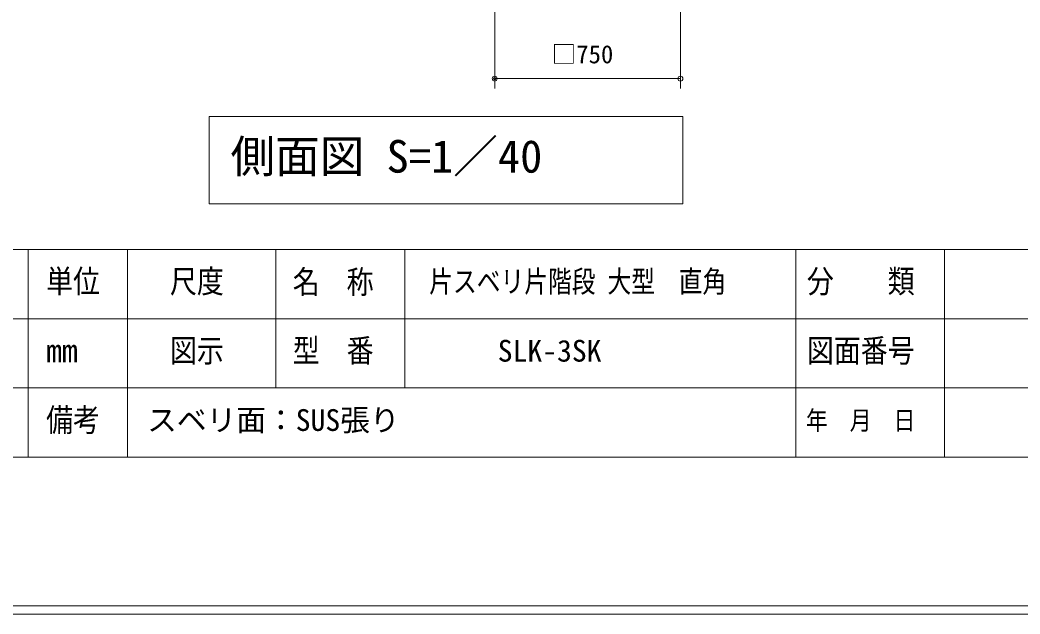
# Model space of a CAD drawing. Units: millimetres at full size, sheet at 1:20, with parts at other scales. Extents: x 10 to 16810, y -17 to 11897.
# Drawn here: x 7577 to 11615, y -17 to 2384 of the extents above; entities that cross this region are included whole.
import ezdxf
from ezdxf.enums import TextEntityAlignment as Align

# ---------------------------------------------------------------- set-up
doc = ezdxf.new("R2010")
doc.units = ezdxf.units.MM
doc.header["$LTSCALE"] = 20
doc.header["$PDMODE"] = 32
doc.header["$PDSIZE"] = 10
for name, color, linetype, lineweight in [('DEFPOINTS_3', 7, 'Continuous', 0), ('LY_2', 7, 'Continuous', 0), ('LY_5', 2, 'Continuous', 18), ('LY_6', 7, 'Continuous', 0)]:
    doc.layers.add(name, color=color, linetype=linetype, lineweight=lineweight)
doc.layers.add('LY_4', color=7, linetype='Continuous')
doc.styles.add('ＭＳ ゴシック', font='')
doc.styles.get('ＭＳ ゴシック').set_extended_font_data('MS Gothic')

# ---------------------------------------------------------------- blocks, each defined once
blk = doc.blocks.new('-011-_DOTBLANK')
at = {"color": 7, "linetype": 'Continuous', "lineweight": 0}
blk.add_line((-0.5, 0), (-1, 0), dxfattribs=at)
blk.add_circle((0, 0), 0.5, dxfattribs=at)

msp = doc.modelspace()

# ---------------------------------------------------------------- linework, layer by layer
at = {"layer": 'DEFPOINTS_3'}
msp.add_line((10, 16.7), (16810, 16.7), dxfattribs=at)
at = {"layer": 'LY_2'}
for p, q in [((710, 1456.7), (16110, 1456.7)), ((7610, 1456.7), (7610, 616.7)), ((8010, 1456.7), (8010, 896.7)), ((8610, 1456.7), (8610, 896.7)), ((9130, 1456.7), (9130, 896.7)), ((10710, 1456.7), (10710, 616.7)), ((11310, 1456.7), (11310, 616.7)), ((6410, 1176.7), (8610, 1176.7)), ((8610, 1176.7), (13310, 1176.7)), ((6410, 896.7), (16110, 896.7)), ((8010, 896.7), (8010, 616.7)), ((710, 616.7), (16110, 616.7))]:
    msp.add_line(p, q, dxfattribs=at)
at = {"layer": 'LY_5', "color": 7}
for p, q in [((10252.44, 1993.27), (8340.44, 1993.27)), ((8340.44, 1993.27), (8340.44, 1641.27)), ((10252.44, 1641.27), (10252.44, 1993.27)), ((8340.44, 1641.27), (10252.44, 1641.27))]:
    msp.add_line(p, q, dxfattribs=at)
at = {"layer": 'LY_5', "color": 7, "lineweight": 0}
msp.add_line((50.08, -16.7), (16769.92, -16.7), dxfattribs=at)
at = {"layer": 'LY_6'}
for p, q in [((9493.31, 2766.7), (9493.31, 2106.7)), ((10243.31, 2766.7), (10243.31, 2106.7)), ((10243.31, 2146.7), (9493.31, 2146.7))]:
    msp.add_line(p, q, dxfattribs=at)
msp.add_point((9493.31, 2146.7), dxfattribs=at)

# ---------------------------------------------------------------- block references
at = {"layer": 'LY_6', "xscale": 20, "yscale": 20, "rotation": 180}
msp.add_blockref('-011-_DOTBLANK', (9493.31, 2146.7), dxfattribs=at)
at = {"layer": 'LY_6', "xscale": 20, "yscale": 20}
msp.add_blockref('-011-_DOTBLANK', (10243.31, 2146.7), dxfattribs=at)

# ---------------------------------------------------------------- texts
at = {"layer": 'LY_2', "style": 'ＭＳ ゴシック', "width": 0.85}
for s, height, p in [('単位', 93.84, (7682, 1252.7)), ('尺度', 93.84, (8182, 1252.7)), ('名\u3000称', 93.84, (8678, 1250.15)), ('分\u3000\u3000類', 93.84, (10754, 1252.7)), ('図示', 93.84, (8182, 972.7)), ('型\u3000番', 93.84, (8678, 972.7)), ('図面番号', 93.84, (10754, 972.7)), ('備考', 93.84, (7682, 692.7)), ('年\u3000月\u3000日', 76.25, (10750, 704.7))]:
    msp.add_text(s, height=height, dxfattribs=at).set_placement(p, align=Align.BOTTOM_LEFT)
at = {"layer": 'LY_2', "style": 'ＭＳ ゴシック'}
msp.add_text('mm', height=93.84, dxfattribs=at).set_placement((7682, 972.7), align=Align.BOTTOM_LEFT)
at = {"layer": 'LY_4', "style": 'ＭＳ ゴシック', "width": 0.8}
msp.add_text('片スベリ片階段 大型  直角', height=87.98, dxfattribs=at).set_placement((9228.8, 1256.7), align=Align.BOTTOM_LEFT)
at = {"layer": 'LY_4', "style": 'ＭＳ ゴシック'}
for s, p in [('SLK-3SK', (9505.71, 976.7)), ('スベリ面：SUS張り', (8089.92, 696.7))]:
    msp.add_text(s, height=87.98, dxfattribs=at).set_placement(p, align=Align.BOTTOM_LEFT)
at = {"layer": 'LY_5', "color": 7, "style": 'ＭＳ ゴシック'}
msp.add_text('側面図 S=1／40', height=132, dxfattribs=at).set_placement((8426.74, 1727.27), align=Align.BOTTOM_LEFT)
at = {"layer": 'LY_6', "style": 'ＭＳ ゴシック'}
msp.add_text('□750', height=73.31, dxfattribs=at).set_placement((9722.79, 2186.7), align=Align.BOTTOM_LEFT)

doc.saveas('drawing.dxf')
